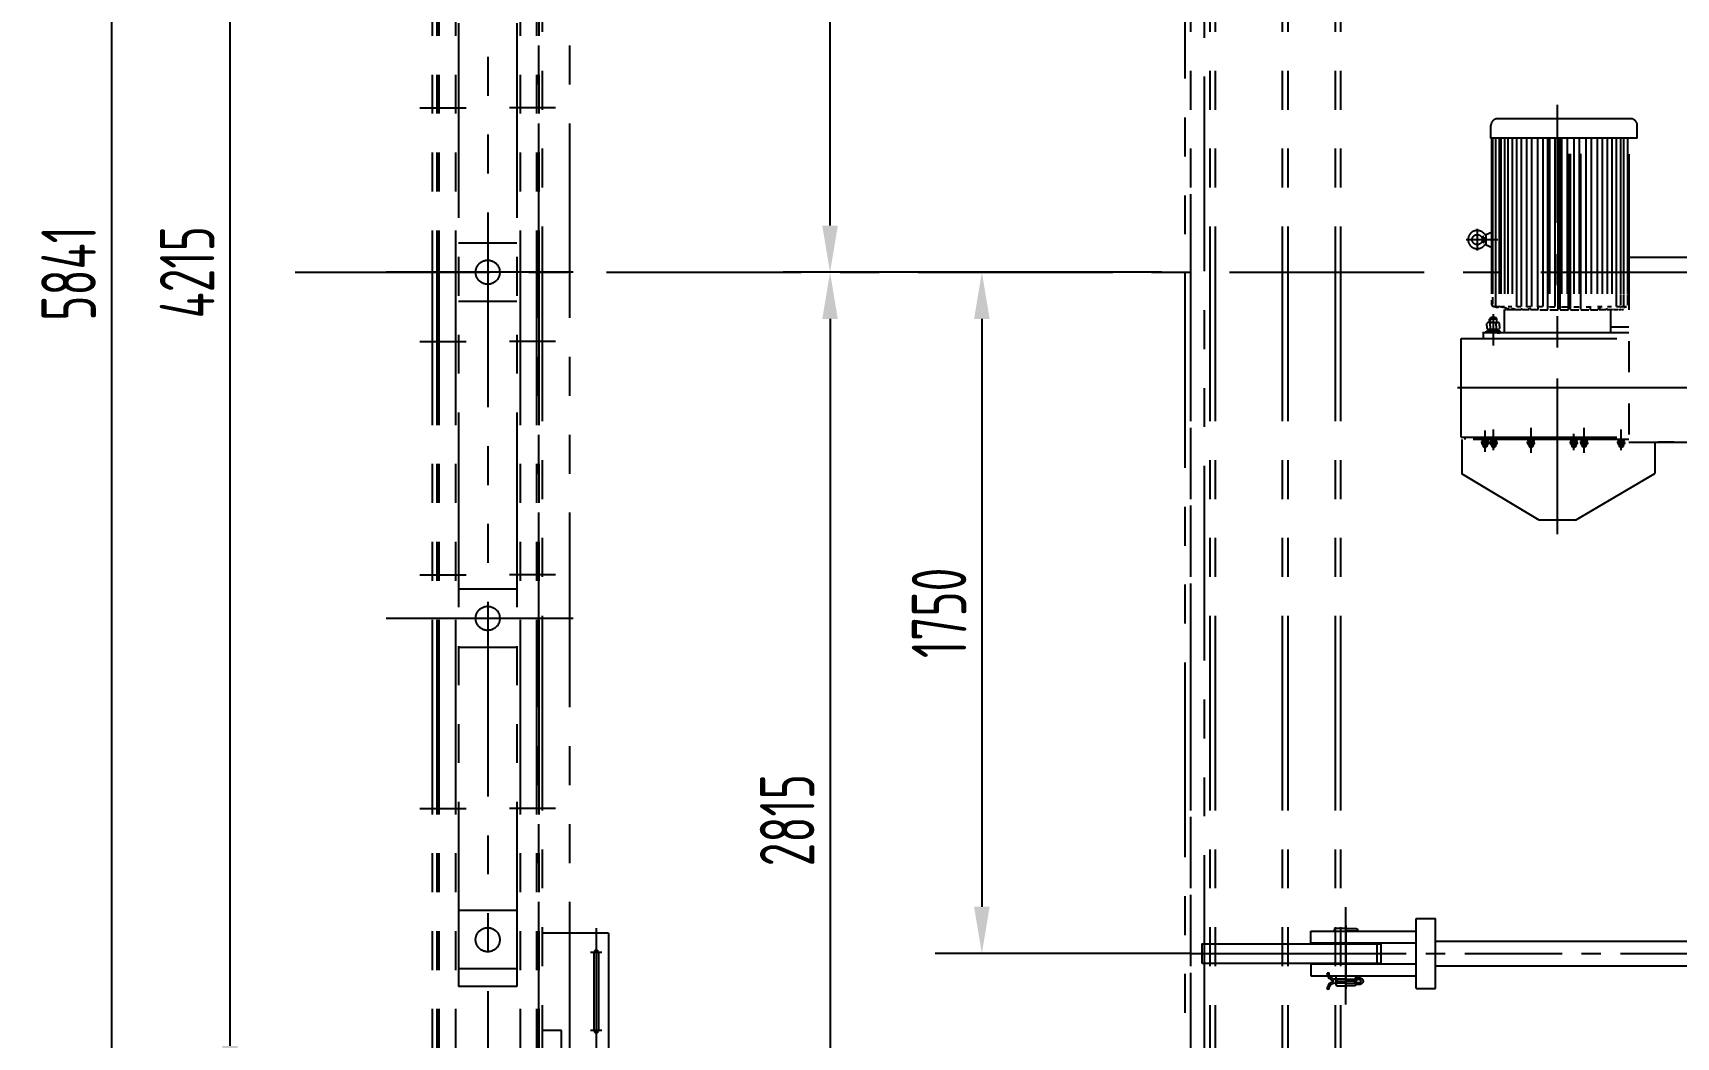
# Model space of a CAD drawing. Header units: millimetres. Extents: x 0 to 23760, y 0 to 16800.
# Drawn here: x 4036 to 8257, y 3241 to 5820 of the extents above; entities that cross this region are included whole.
import ezdxf

# ---------------------------------------------------------------- set-up
doc = ezdxf.new("R2010")
doc.units = ezdxf.units.MM
doc.header["$LTSCALE"] = 400
for name, pattern in [('G', [2, 1.25, -0.25, 0.25, -0.25]), ('K', [2.5, 1.25, -0.25, 0.25, -0.25, 0.25, -0.25]), ('PF_CENTER', [40, 25, -5, 5, -5])]:
    doc.linetypes.add(name, pattern=pattern)
for name, color, linetype in [('01', 7, 'Continuous'), ('02', 1, 'Continuous'), ('05', 4, 'G'), ('07', 6, 'K'), ('08', 1, 'Continuous'), ('SMPEN_CENTER', 1, 'PF_CENTER'), ('SMPEN_THICK', 7, 'Continuous')]:
    doc.layers.add(name, color=color, linetype=linetype)
doc.styles.get("Standard").update_dxf_attribs({"font": 'isocp', "width": 0.707, "bigfont": 'intecad.shx'})
doc.dimstyles.new('INTE', dxfattribs={"dimscale": 40, "dimtxt": 3.5, "dimasz": 3, "dimexe": 3, "dimexo": 0, "dimgap": 1, "dimtad": 1, "dimdec": 0, "dimdsep": 46, "dimtxsty": 'Standard', "dimcen": 0, "dimclrd": 1, "dimclre": 1, "dimclrt": 3, "dimadec": 0, "dimazin": 0, "dimtfac": 1, "dimtdec": 0, "dimtmove": 0, "dimatfit": 0, "dimfxl": 3, "dimarcsym": 0})

# ---------------------------------------------------------------- blocks, each defined once
blk = doc.blocks.new('EWERWE')
at = {"layer": '07', "color": 6, "linetype": 'K', "ltscale": 0.8}
for p, q in [((-11180.5, 4345.5), (-11100.8, 4345.5)), ((-10980.8, 4142), (-11100.8, 4345.5)), ((-12011.9, 4283), (-12011.9, 3941.7)), ((-11961.9, 4300.9), (-11994, 4300.9)), ((-11961.9, 4300.9), (-11961.9, 3923.8)), ((-11961.9, 4275.6), (-11557.5, 4275.6)), ((-11961.9, 4265.7), (-11557.5, 4265.7)), ((-11920.5, 4278.9), (-11180.5, 4278.9)), ((-11560.5, 4275.6), (-11532.7, 4275.6)), ((-11560.5, 4265.7), (-11529.1, 4265.7)), ((-11529.3, 4266.4), (-11529.3, 4273.4)), ((-11526.6, 4265.2), (-11529.1, 4272.8)), ((-11529.1, 4265.7), (-11526.5, 4256.4)), ((-11521.8, 4265.9), (-11521.9, 4265.9)), ((-11521.8, 4261.7), (-11521.8, 4265.5)), ((-11477.1, 4232.9), (-11477.1, 4278.9)), ((-11462.1, 4278.9), (-11462.1, 3903.5)), ((-11447.2, 3848.6), (-11447.2, 4278.9)), ((-11193.7, 3848.6), (-11193.7, 4278.9)), ((-11187.8, 4278.9), (-11187.8, 3850.1)), ((-11187.7, 4264.3), (-11187.7, 4268.8)), ((-11187.7, 4268.8), (-11185.8, 4268.8)), ((-11187.7, 4264.3), (-11187.7, 4254.3)), ((-11185.8, 4264.3), (-11187.7, 4264.3)), ((-11185.8, 4268.8), (-11185.8, 4264.3)), ((-11185.8, 4265.4), (-11183.3, 4265.4)), ((-11185.8, 4253.2), (-11185.8, 4265.4)), ((-11185.8, 4264.3), (-11185.8, 4254.3)), ((-11183.3, 4259.3), (-11183.3, 4265.7)), ((-11183.3, 4265.4), (-11183.3, 4253.2)), ((-11179.3, 4267.9), (-11182.1, 4267.9)), ((-11179.3, 4263.6), (-11182.1, 4263.6)), ((-11179.3, 4267.9), (-11176.4, 4267.9)), ((-11179.3, 4263.6), (-11176.4, 4263.6)), ((-11175.2, 4259.3), (-11175.2, 4265.7)), ((-11175.2, 4264.1), (-11169.8, 4264.1)), ((-11169.1, 4263.3), (-11175.2, 4263.3)), ((-11169.8, 4264.1), (-11169.8, 4254.5)), ((-11169.8, 4264.1), (-11167.9, 4262.2)), ((-11961.9, 4257.6), (-11553.7, 4257.6)), ((-11961.9, 4246.6), (-11608, 4246.6)), ((-11961.9, 4235.4), (-11530.9, 4235.4)), ((-11961.9, 4223.4), (-11529.1, 4223.4)), ((-11620.1, 4246.6), (-11529.1, 4246.6)), ((-11560.5, 4257.6), (-11531.8, 4257.6)), ((-11529.3, 4247.3), (-11529.3, 4256.2)), ((-11529.3, 4224), (-11529.3, 4234.6)), ((-11521.8, 4219.3), (-11524.2, 4224.1)), ((-11521.8, 4223.1), (-11523.7, 4223.1)), ((-11521.8, 4240), (-11523, 4240)), ((-11521.8, 4253), (-11522.6, 4253)), ((-11521.8, 4261.7), (-11522.2, 4261.7)), ((-11521.8, 4253), (-11521.8, 4260.4)), ((-11521.8, 4240), (-11521.8, 4250.7)), ((-11521.8, 4223.1), (-11521.8, 4236.9)), ((-11462.1, 4232.9), (-11521.8, 4232.9)), ((-11160.8, 4259.3), (-11213.4, 4259.3)), ((-11187.8, 4230.4), (-11193, 4230.4)), ((-11187.7, 4254.3), (-11187.7, 4249.7)), ((-11185.8, 4254.3), (-11187.7, 4254.3)), ((-11187.7, 4249.7), (-11185.8, 4249.7)), ((-11183.3, 4259.3), (-11185.8, 4260.5)), ((-11185.8, 4259.3), (-11183.3, 4258)), ((-11185.8, 4249.7), (-11185.8, 4254.3)), ((-11183.3, 4253.2), (-11185.8, 4253.2)), ((-11183.3, 4259.3), (-11183.3, 4252.9)), ((-11179.3, 4255), (-11182.1, 4255)), ((-11179.3, 4250.7), (-11182.1, 4250.7)), ((-11179.3, 4255), (-11176.4, 4255)), ((-11179.3, 4250.7), (-11176.4, 4250.7)), ((-11175.2, 4259.3), (-11175.2, 4252.9)), ((-11169.1, 4255.2), (-11175.2, 4255.2)), ((-11175.2, 4254.5), (-11169.8, 4254.5)), ((-11169.8, 4254.5), (-11167.9, 4256.4)), ((-11167.9, 4262.2), (-11167.9, 4256.4)), ((-11961.9, 4210.6), (-11530.1, 4210.6)), ((-11961.9, 4197.8), (-11529.1, 4197.8)), ((-11961.9, 4182.2), (-11529.6, 4182.2)), ((-11529.3, 4198.3), (-11529.3, 4210.4)), ((-11526.6, 4206.4), (-11529.1, 4210.1)), ((-11528.9, 4182.2), (-11528.7, 4182.1)), ((-11528.7, 4169.1), (-11528.7, 4182.1)), ((-11521.1, 4180.9), (-11527.1, 4180.9)), ((-11523.9, 4202.5), (-11526.6, 4206.4)), ((-11521.8, 4203.9), (-11524.8, 4203.9)), ((-11521.8, 4199.4), (-11523.9, 4202.5)), ((-11521.8, 4202.9), (-11521.8, 4219.3)), ((-11521.1, 4180.9), (-11521.1, 4199.4)), ((-11961.9, 4168.7), (-11529.1, 4168.7)), ((-11521.8, 4155.8), (-11961.9, 4155.8)), ((-11961.9, 4151.8), (-11529.2, 4151.8)), ((-11961.9, 4137.8), (-11529.1, 4137.8)), ((-11528.7, 4138.1), (-11528.7, 4151.8)), ((-11521.1, 4155.8), (-11521.1, 4176)), ((-11521.1, 4129.5), (-11521.1, 4150.6)), ((-11153.6, 4164.2), (-11217.6, 4164.2)), ((-11160.5, 4137.8), (-11202.1, 4137.8)), ((-11187.7, 4169.2), (-11187.7, 4173.8)), ((-11187.7, 4173.8), (-11185.8, 4173.8)), ((-11187.7, 4169.2), (-11187.7, 4159.2)), ((-11185.8, 4169.2), (-11187.7, 4169.2)), ((-11185.8, 4159.2), (-11187.7, 4159.2)), ((-11187.7, 4159.2), (-11187.7, 4154.7)), ((-11187.7, 4154.7), (-11185.8, 4154.7)), ((-11187.7, 4142.8), (-11187.7, 4147.3)), ((-11187.7, 4147.3), (-11185.8, 4147.3)), ((-11187.7, 4132.8), (-11187.7, 4142.8)), ((-11185.8, 4142.8), (-11187.7, 4142.8)), ((-11185.8, 4173.8), (-11185.8, 4169.2)), ((-11185.8, 4158.1), (-11185.8, 4170.3)), ((-11185.8, 4170.3), (-11183.3, 4170.3)), ((-11185.8, 4169.2), (-11185.8, 4159.2)), ((-11183.3, 4164.2), (-11185.8, 4165.5)), ((-11185.8, 4164.2), (-11183.3, 4163)), ((-11185.8, 4154.7), (-11185.8, 4159.2)), ((-11183.3, 4158.1), (-11185.8, 4158.1)), ((-11185.8, 4147.3), (-11185.8, 4142.8)), ((-11185.8, 4143.9), (-11185.8, 4131.7)), ((-11183.3, 4143.9), (-11185.8, 4143.9)), ((-11185.8, 4132.8), (-11185.8, 4142.8)), ((-11185.8, 4137.8), (-11183.3, 4139)), ((-11183.3, 4137.8), (-11185.8, 4136.5)), ((-11183.3, 4164.2), (-11183.3, 4170.6)), ((-11183.3, 4170.3), (-11183.3, 4158.1)), ((-11183.3, 4164.2), (-11183.3, 4157.8)), ((-11183.3, 4137.8), (-11183.3, 4144.2)), ((-11183.3, 4131.7), (-11183.3, 4143.9)), ((-11183.3, 4137.8), (-11183.3, 4131.4)), ((-11179.3, 4172.8), (-11182.1, 4172.8)), ((-11179.3, 4168.5), (-11182.1, 4168.5)), ((-11179.3, 4159.9), (-11182.1, 4159.9)), ((-11179.3, 4155.6), (-11182.1, 4155.6)), ((-11179.3, 4146.4), (-11182.1, 4146.4)), ((-11179.3, 4142.1), (-11182.1, 4142.1)), ((-11179.3, 4172.8), (-11176.4, 4172.8)), ((-11179.3, 4168.5), (-11176.4, 4168.5)), ((-11179.3, 4159.9), (-11176.4, 4159.9)), ((-11179.3, 4155.6), (-11176.4, 4155.6)), ((-11179.3, 4146.4), (-11176.4, 4146.4)), ((-11179.3, 4142.1), (-11176.4, 4142.1)), ((-11175.2, 4164.2), (-11175.2, 4170.6)), ((-11175.2, 4169), (-11169.8, 4169)), ((-11169.1, 4168.3), (-11175.2, 4168.3)), ((-11175.2, 4164.2), (-11175.2, 4157.8)), ((-11169.1, 4160.2), (-11175.2, 4160.2)), ((-11175.2, 4159.4), (-11169.8, 4159.4)), ((-11175.2, 4137.8), (-11175.2, 4144.2)), ((-11175.2, 4142.6), (-11169.8, 4142.6)), ((-11169.1, 4141.8), (-11175.2, 4141.8)), ((-11175.2, 4137.8), (-11175.2, 4131.4)), ((-11169.8, 4169), (-11169.8, 4159.4)), ((-11169.8, 4169), (-11167.9, 4167.1)), ((-11169.8, 4159.4), (-11167.9, 4161.4)), ((-11169.8, 4133), (-11169.8, 4142.6)), ((-11169.8, 4142.6), (-11167.9, 4140.7)), ((-11167.9, 4167.1), (-11167.9, 4161.4)), ((-11167.9, 4134.9), (-11167.9, 4140.7)), ((-10980.8, 4143), (-10980.8, 4048.9)), ((-10944.2, 4096), (-12047.3, 4096)), ((-11521.8, 4129.5), (-11961.9, 4129.5)), ((-11521.8, 4124.1), (-11961.9, 4124.1)), ((-11961.9, 4120.5), (-11529.1, 4120.5)), ((-11961.9, 4106.3), (-11529.1, 4106.3)), ((-11723.5, 4102.6), (-11961.9, 4102.6)), ((-11727.4, 4097.3), (-11961.9, 4097.3)), ((-11521.8, 4097.3), (-11735, 4097.3)), ((-11521.8, 4102.6), (-11732.1, 4102.6)), ((-11528.7, 4106.4), (-11528.7, 4120.3)), ((-11521.1, 4102.6), (-11521.1, 4124.1)), ((-11521.1, 4076.1), (-11521.1, 4097.3)), ((-11187.7, 4132.8), (-11187.7, 4128.2)), ((-11185.8, 4132.8), (-11187.7, 4132.8)), ((-11187.7, 4128.2), (-11185.8, 4128.2)), ((-11185.8, 4128.2), (-11185.8, 4132.8)), ((-11185.8, 4131.7), (-11183.3, 4131.7)), ((-11179.3, 4133.5), (-11182.1, 4133.5)), ((-11179.3, 4129.2), (-11182.1, 4129.2)), ((-11179.3, 4133.5), (-11176.4, 4133.5)), ((-11179.3, 4129.2), (-11176.4, 4129.2)), ((-11169.1, 4133.7), (-11175.2, 4133.7)), ((-11175.2, 4133), (-11169.8, 4133)), ((-11169.8, 4133), (-11167.9, 4134.9)), ((-11961.9, 4088.9), (-11706.5, 4088.9)), ((-11961.9, 4074.9), (-11529.2, 4074.9)), ((-11770.1, 4070.9), (-11961.2, 4070.9)), ((-11961.2, 4058.1), (-11770.1, 4058.1)), ((-11800.2, 4058.1), (-11529.1, 4058.1)), ((-11521.8, 4070.9), (-11792.9, 4070.9)), ((-11716.3, 4088.9), (-11529.1, 4088.9)), ((-11528.7, 4074.9), (-11529.3, 4075.3)), ((-11529.3, 4044.6), (-11529.3, 4057.7)), ((-11528.7, 4074.9), (-11528.7, 4088.6)), ((-11521.1, 4050.8), (-11521.1, 4070.9)), ((-11961.2, 4044.6), (-11770.1, 4044.6)), ((-11961.2, 4028.9), (-11770.1, 4028.9)), ((-11961.2, 4016.1), (-11765.4, 4016.1)), ((-11811.1, 4044.6), (-11529.6, 4044.6)), ((-11783.5, 4028.9), (-11529.1, 4028.9)), ((-11766.1, 4016.1), (-11530.1, 4016.1)), ((-11530, 4016.1), (-11530.1, 4016.1)), ((-11529.6, 4044.6), (-11530, 4044.6)), ((-11529.3, 4016.4), (-11530, 4016.1)), ((-11529.3, 4044.6), (-11529.6, 4044.6)), ((-11529.3, 4016.4), (-11529.3, 4028.4)), ((-11529.2, 4044.7), (-11529.1, 4044.7)), ((-11529.2, 4016.6), (-11529.1, 4016.7)), ((-11521.8, 4045.9), (-11527.7, 4045.9)), ((-11521.8, 4022.9), (-11524.8, 4022.9)), ((-11524.2, 4023.8), (-11521.8, 4027.3)), ((-11521.8, 4027.3), (-11521.8, 4045.9)), ((-11521.8, 4006.4), (-11521.8, 4022.9)), ((-11153.6, 4027.8), (-11217.6, 4027.8)), ((-11187.7, 4037.3), (-11185.8, 4037.3)), ((-11187.7, 4032.8), (-11187.7, 4037.3)), ((-11185.8, 4032.8), (-11187.7, 4032.8)), ((-11187.7, 4022.7), (-11187.7, 4032.8)), ((-11187.7, 4022.7), (-11187.7, 4018.2)), ((-11185.8, 4022.7), (-11187.7, 4022.7)), ((-11187.7, 4018.2), (-11185.8, 4018.2)), ((-11185.8, 4037.3), (-11185.8, 4032.8)), ((-11183.3, 4033.8), (-11185.8, 4033.8)), ((-11185.8, 4033.8), (-11185.8, 4021.7)), ((-11185.8, 4022.7), (-11185.8, 4032.8)), ((-11185.8, 4027.8), (-11183.3, 4029)), ((-11183.3, 4027.8), (-11185.8, 4026.5)), ((-11185.8, 4018.2), (-11185.8, 4022.7)), ((-11185.8, 4021.7), (-11183.3, 4021.7)), ((-11183.3, 4027.8), (-11183.3, 4034.2)), ((-11183.3, 4021.7), (-11183.3, 4033.8)), ((-11183.3, 4027.8), (-11183.3, 4021.3)), ((-11179.3, 4036.3), (-11182.1, 4036.3)), ((-11179.3, 4032), (-11182.1, 4032)), ((-11179.3, 4023.5), (-11182.1, 4023.5)), ((-11179.3, 4019.2), (-11182.1, 4019.2)), ((-11179.3, 4036.3), (-11176.4, 4036.3)), ((-11179.3, 4032), (-11176.4, 4032)), ((-11179.3, 4023.5), (-11176.4, 4023.5)), ((-11179.3, 4019.2), (-11176.4, 4019.2)), ((-11175.2, 4027.8), (-11175.2, 4034.2)), ((-11175.2, 4032.5), (-11169.8, 4032.5)), ((-11169.1, 4031.8), (-11175.2, 4031.8)), ((-11175.2, 4027.8), (-11175.2, 4021.3)), ((-11169.1, 4023.7), (-11175.2, 4023.7)), ((-11175.2, 4023), (-11169.8, 4023)), ((-11169.8, 4023), (-11169.8, 4032.5)), ((-11169.8, 4032.5), (-11167.9, 4030.6)), ((-11169.8, 4023), (-11167.9, 4024.9)), ((-11167.9, 4024.9), (-11167.9, 4030.6)), ((-10980.8, 4048.9), (-11099.6, 3850.1)), ((-11961.9, 3990.4), (-11635.4, 3990.4)), ((-11961.9, 3979.2), (-11529.1, 3979.2)), ((-11961.9, 3968.2), (-11531.8, 3968.2)), ((-11961.2, 4002.4), (-11770.1, 4002.4)), ((-11784.9, 4002.4), (-11529.1, 4002.4)), ((-11642.3, 3990.4), (-11530.9, 3990.4)), ((-11530, 3990.5), (-11530.8, 3990.4)), ((-11529.3, 3991.1), (-11530, 3990.5)), ((-11529.3, 3991.1), (-11529.3, 4001.8)), ((-11529.3, 3969.5), (-11529.3, 3978.5)), ((-11526.6, 3960.5), (-11524.2, 3967.8)), ((-11524.2, 4001.6), (-11521.8, 4006.4)), ((-11524.2, 3982.7), (-11521.8, 3988.8)), ((-11521.8, 3985.7), (-11524.2, 3977.4)), ((-11524.2, 3967.8), (-11521.8, 3975)), ((-11521.8, 4002.6), (-11523.7, 4002.6)), ((-11521.8, 3985.7), (-11523, 3985.7)), ((-11521.8, 3972.7), (-11522.6, 3972.7)), ((-11521.8, 3988.8), (-11521.8, 4002.6)), ((-11521.8, 3975), (-11521.8, 3985.7)), ((-11521.8, 3965.4), (-11521.8, 3972.7)), ((-11961.9, 3960), (-11529.1, 3960)), ((-11961.9, 3950.1), (-11532.7, 3950.1)), ((-11961.9, 3945.6), (-11529.1, 3945.6)), ((-11961.9, 3936.9), (-11575.8, 3936.9)), ((-11961.9, 3936.2), (-11552, 3936.2)), ((-11961.9, 3928.7), (-11548.5, 3928.7)), ((-11961.9, 3926), (-11542.1, 3926)), ((-11714.2, 3913), (-11720.6, 3926)), ((-11701.2, 3883), (-11701.2, 3942.2)), ((-11701.2, 3861.5), (-11701.2, 3935.4)), ((-11688.2, 3913), (-11681.7, 3926)), ((-11586.6, 3936.9), (-11533.9, 3936.9)), ((-11557.7, 3936.2), (-11557.7, 3936.9)), ((-11557.7, 3936.2), (-11529.1, 3936.2)), ((-11553.3, 3928.7), (-11536.2, 3928.7)), ((-11545.5, 3926), (-11536.2, 3926)), ((-11536.2, 3928.9), (-11534.2, 3929.5)), ((-11535, 3928.7), (-11536.2, 3928.9)), ((-11536.2, 3926), (-11534.2, 3926.3)), ((-11534.2, 3926.3), (-11532.5, 3927.1)), ((-11532.5, 3927.1), (-11531, 3928.3)), ((-11531, 3928.3), (-11530, 3929.8)), ((-11530, 3929.8), (-11529.3, 3931.4)), ((-11529.7, 3932.2), (-11529.1, 3932.2)), ((-11529.3, 3952.3), (-11529.3, 3959.3)), ((-11529.3, 3940), (-11529.3, 3944.8)), ((-11529.3, 3933), (-11529.3, 3935.4)), ((-11529.3, 3933), (-11529.2, 3933.5)), ((-11529.1, 3932.2), (-11529.3, 3931.4)), ((-11526.6, 3954.9), (-11529.2, 3945.3)), ((-11526.6, 3945.7), (-11529.2, 3935.9)), ((-11529.2, 3933.5), (-11526.6, 3942.8)), ((-11529.1, 3952.9), (-11526.6, 3960.5)), ((-11526.6, 3941.7), (-11529.1, 3932.2)), ((-11521.8, 3964), (-11522.2, 3964)), ((-11521.8, 3959.8), (-11521.9, 3959.8)), ((-11521.8, 3960.3), (-11521.8, 3964)), ((-11462.1, 3959.4), (-11521.8, 3959.4)), ((-11509.7, 3930.7), (-11429.4, 3930.7)), ((-11497.1, 3940.2), (-11500.9, 3936.4)), ((-11500.9, 3936.4), (-11500.9, 3925)), ((-11498.5, 3938.8), (-11488.3, 3938.8)), ((-11488.3, 3940.2), (-11497.1, 3940.2)), ((-11497.1, 3940.2), (-11497.1, 3921.1)), ((-11488.3, 3930.7), (-11488.3, 3942.7)), ((-11488.3, 3930.7), (-11488.3, 3918.7)), ((-11479.4, 3946.6), (-11486, 3946.6)), ((-11479.4, 3938.7), (-11486, 3938.7)), ((-11479.4, 3946.6), (-11472.9, 3946.6)), ((-11479.4, 3938.7), (-11472.9, 3938.7)), ((-11465.7, 3942.8), (-11470.6, 3942.8)), ((-11470.6, 3942.8), (-11470.6, 3918.6)), ((-11470.6, 3930.7), (-11470.6, 3942.7)), ((-11470.6, 3930.7), (-11465.7, 3933.2)), ((-11465.7, 3930.7), (-11470.6, 3928.2)), ((-11470.6, 3930.7), (-11470.6, 3918.7)), ((-11465.7, 3948.6), (-11465.7, 3940.8)), ((-11462.1, 3948.6), (-11465.7, 3948.6)), ((-11465.7, 3918.6), (-11465.7, 3942.8)), ((-11465.7, 3940.8), (-11465.7, 3920.5)), ((-11462.1, 3940.8), (-11462.1, 3948.6)), ((-11462.1, 3940.8), (-11462.1, 3920.5)), ((-11160.8, 3931.7), (-11213.4, 3931.7)), ((-11187.8, 3960.5), (-11193, 3960.5)), ((-11187.7, 3936.7), (-11187.7, 3941.2)), ((-11187.7, 3941.2), (-11185.8, 3941.2)), ((-11187.7, 3926.7), (-11187.7, 3936.7)), ((-11185.8, 3936.7), (-11187.7, 3936.7)), ((-11187.7, 3926.7), (-11187.7, 3922.1)), ((-11185.8, 3926.7), (-11187.7, 3926.7)), ((-11185.8, 3941.2), (-11185.8, 3936.7)), ((-11183.3, 3937.8), (-11185.8, 3937.8)), ((-11185.8, 3937.8), (-11185.8, 3925.6)), ((-11185.8, 3926.7), (-11185.8, 3936.7)), ((-11185.8, 3931.7), (-11183.3, 3932.9)), ((-11183.3, 3931.7), (-11185.8, 3930.4)), ((-11185.8, 3922.1), (-11185.8, 3926.7)), ((-11183.3, 3931.7), (-11183.3, 3938.1)), ((-11183.3, 3925.6), (-11183.3, 3937.8)), ((-11183.3, 3931.7), (-11183.3, 3925.2)), ((-11179.3, 3940.3), (-11182.1, 3940.3)), ((-11179.3, 3936), (-11182.1, 3936)), ((-11179.3, 3927.4), (-11182.1, 3927.4)), ((-11179.3, 3940.3), (-11176.4, 3940.3)), ((-11179.3, 3936), (-11176.4, 3936)), ((-11179.3, 3927.4), (-11176.4, 3927.4)), ((-11175.2, 3931.7), (-11175.2, 3938.1)), ((-11175.2, 3936.5), (-11169.8, 3936.5)), ((-11169.1, 3935.7), (-11175.2, 3935.7)), ((-11175.2, 3931.7), (-11175.2, 3925.2)), ((-11169.1, 3927.6), (-11175.2, 3927.6)), ((-11175.2, 3926.9), (-11169.8, 3926.9)), ((-11169.8, 3926.9), (-11169.8, 3936.5)), ((-11169.8, 3936.5), (-11167.9, 3934.5)), ((-11169.8, 3926.9), (-11167.9, 3928.8)), ((-11167.9, 3928.8), (-11167.9, 3934.5)), ((-11961.9, 3924.8), (-11994, 3924.8)), ((-11729.2, 3889.6), (-11673.1, 3889.6)), ((-11688.2, 3913), (-11714.2, 3913)), ((-11714.2, 3913), (-11714.2, 3911.7)), ((-11701.2, 3902.6), (-11709.6, 3904.9)), ((-11692.7, 3904.9), (-11709.6, 3904.9)), ((-11696.5, 3910.2), (-11705.8, 3910.2)), ((-11705.8, 3907.7), (-11705.8, 3910.2)), ((-11696.5, 3907.7), (-11705.8, 3907.7)), ((-11701.2, 3902.6), (-11692.7, 3904.9)), ((-11696.5, 3907.7), (-11696.5, 3910.2)), ((-11688.2, 3913), (-11688.2, 3911.7)), ((-11497.1, 3921.1), (-11500.9, 3925)), ((-11498.5, 3922.6), (-11488.3, 3922.6)), ((-11488.3, 3921.1), (-11497.1, 3921.1)), ((-11479.4, 3922.7), (-11486, 3922.7)), ((-11479.4, 3914.7), (-11486, 3914.7)), ((-11479.4, 3922.7), (-11472.9, 3922.7)), ((-11479.4, 3914.7), (-11472.9, 3914.7)), ((-11470.6, 3918.6), (-11465.7, 3918.6)), ((-11465.7, 3912.8), (-11465.7, 3920.5)), ((-11462.1, 3912.8), (-11465.7, 3912.8)), ((-11462.1, 3920.5), (-11462.1, 3912.8)), ((-11462.1, 3904.5), (-11447.2, 3904.5)), ((-11155.8, 3909.8), (-11210.8, 3909.8)), ((-11193.7, 3909.8), (-11187.8, 3909.8)), ((-11193.7, 3893.1), (-11193.7, 3903.9)), ((-11187.7, 3922.1), (-11185.8, 3922.1)), ((-11187.7, 3914.9), (-11187.7, 3919.4)), ((-11187.7, 3919.4), (-11185.8, 3919.4)), ((-11185.8, 3914.9), (-11187.7, 3914.9)), ((-11187.7, 3904.8), (-11187.7, 3914.9)), ((-11187.7, 3904.8), (-11187.7, 3900.3)), ((-11185.8, 3904.8), (-11187.7, 3904.8)), ((-11187.7, 3900.3), (-11185.8, 3900.3)), ((-11185.8, 3925.6), (-11183.3, 3925.6)), ((-11185.8, 3919.4), (-11185.8, 3914.9)), ((-11183.3, 3915.9), (-11185.8, 3915.9)), ((-11185.8, 3915.9), (-11185.8, 3903.8)), ((-11185.8, 3904.8), (-11185.8, 3914.9)), ((-11185.8, 3909.8), (-11183.3, 3911.1)), ((-11183.3, 3909.8), (-11185.8, 3908.6)), ((-11185.8, 3900.3), (-11185.8, 3904.8)), ((-11185.8, 3903.8), (-11183.3, 3903.8)), ((-11183.3, 3909.8), (-11183.3, 3916.3)), ((-11183.3, 3903.8), (-11183.3, 3915.9)), ((-11183.3, 3909.8), (-11183.3, 3903.4)), ((-11179.3, 3923.1), (-11182.1, 3923.1)), ((-11179.3, 3918.4), (-11182.1, 3918.4)), ((-11179.3, 3914.1), (-11182.1, 3914.1)), ((-11179.3, 3905.5), (-11182.1, 3905.5)), ((-11179.3, 3901.3), (-11182.1, 3901.3)), ((-11179.3, 3923.1), (-11176.4, 3923.1)), ((-11179.3, 3918.4), (-11176.4, 3918.4)), ((-11179.3, 3914.1), (-11176.4, 3914.1)), ((-11179.3, 3905.5), (-11176.4, 3905.5)), ((-11179.3, 3901.3), (-11176.4, 3901.3)), ((-11175.2, 3909.8), (-11175.2, 3916.3)), ((-11175.2, 3914.6), (-11169.8, 3914.6)), ((-11169.1, 3913.9), (-11175.2, 3913.9)), ((-11175.2, 3909.8), (-11175.2, 3903.4)), ((-11169.1, 3905.8), (-11175.2, 3905.8)), ((-11175.2, 3905.1), (-11169.8, 3905.1)), ((-11169.8, 3914.6), (-11167.9, 3912.7)), ((-11169.8, 3905.1), (-11169.8, 3914.6)), ((-11169.8, 3905.1), (-11167.9, 3907)), ((-11167.9, 3907), (-11167.9, 3912.7)), ((-11193.7, 3848.6), (-11447.2, 3848.6)), ((-11187.7, 3859), (-11193.7, 3859)), ((-11187.8, 3859), (-11193.7, 3859)), ((-11187.8, 3850.1), (-11099.6, 3850.1))]:
    blk.add_line(p, q, dxfattribs=at)
blk.add_circle((-11701.2, 3889.6), 13, dxfattribs=at)
for centre, radius, start, end in [((-11994, 4283), 17.9, 90, 180), ((-11180.8, 4265.7), 2.51, 121.1245, 238.8755), ((-11175.1, 4259.3), 8.21, 148.4851, 211.5149), ((-11177.7, 4265.7), 2.51, 301.1245, 58.8755), ((-11183.4, 4259.3), 8.21, 328.4851, 31.5149), ((-11180.8, 4252.9), 2.51, 121.1245, 238.8755), ((-11177.7, 4252.9), 2.51, 301.1245, 58.8755), ((-11180.8, 4170.6), 2.51, 121.1245, 238.8755), ((-11175.1, 4164.2), 8.21, 148.4851, 211.5149), ((-11180.8, 4157.8), 2.51, 121.1245, 238.8755), ((-11180.8, 4144.2), 2.51, 121.1245, 238.8755), ((-11175.1, 4137.8), 8.21, 148.4851, 211.5149), ((-11177.7, 4170.6), 2.51, 301.1245, 58.8755), ((-11183.4, 4164.2), 8.21, 328.4851, 31.5149), ((-11177.7, 4157.8), 2.51, 301.1245, 58.8755), ((-11177.7, 4144.2), 2.51, 301.1245, 58.8755), ((-11183.4, 4137.8), 8.21, 328.4851, 31.5149), ((-11180.8, 4131.4), 2.51, 121.1245, 238.8755), ((-11177.7, 4131.4), 2.51, 301.1245, 58.8755), ((-11180.8, 4034.2), 2.51, 121.1245, 238.8755), ((-11175.1, 4027.8), 8.21, 148.4851, 211.5149), ((-11180.8, 4021.3), 2.51, 121.1245, 238.8755), ((-11177.7, 4034.2), 2.51, 301.1245, 58.8755), ((-11183.4, 4027.8), 8.21, 328.4851, 31.5149), ((-11177.7, 4021.3), 2.51, 301.1245, 58.8755), ((-11994, 3942.7), 17.9, 180, 270), ((-11483.6, 3942.7), 4.66, 121.1245, 238.8755), ((-11473, 3930.7), 15.3, 148.4851, 211.5149), ((-11475.3, 3942.7), 4.66, 301.1245, 58.8755), ((-11485.9, 3930.7), 15.3, 328.4851, 31.5149), ((-11180.8, 3938.1), 2.51, 121.1245, 238.8755), ((-11175.1, 3931.7), 8.21, 148.4851, 211.5149), ((-11180.8, 3925.2), 2.51, 121.1245, 238.8755), ((-11177.7, 3938.1), 2.51, 301.1245, 58.8755), ((-11183.4, 3931.7), 8.21, 328.4851, 31.5149), ((-11177.7, 3925.2), 2.51, 301.1245, 58.8755), ((-11701.2, 3889.6), 23.4, 129.5212, 50.4788), ((-11719.4, 3911.7), 5.2, 309.5212, 360), ((-11710.7, 3904.9), 1.04, 360, 90), ((-11691.7, 3904.9), 1.04, 90, 180), ((-11683, 3911.7), 5.2, 180, 230.4788), ((-11483.6, 3918.7), 4.66, 121.1245, 238.8755), ((-11475.3, 3918.7), 4.66, 301.1245, 58.8755), ((-11180.8, 3916.3), 2.51, 121.1245, 238.8755), ((-11175.1, 3909.8), 8.21, 148.4851, 211.5149), ((-11180.8, 3903.4), 2.51, 121.1245, 238.8755), ((-11177.7, 3916.3), 2.51, 301.1245, 58.8755), ((-11183.4, 3909.8), 8.21, 328.4851, 31.5149), ((-11177.7, 3903.4), 2.51, 301.1245, 58.8755)]:
    blk.add_arc(centre, radius, start, end, dxfattribs=at)
at = {"layer": 'SMPEN_CENTER', "ltscale": 0.8}
for p, q in [((-11320.5, 4855.1), (-11320.5, 4364.3)), ((-11320.5, 4425.5), (-11320.5, 3838.7)), ((-11181, 4395.8), (-11181, 4353.4))]:
    blk.add_line(p, q, dxfattribs=at)
at = {"layer": 'SMPEN_THICK', "ltscale": 0.8}
for p, q in [((-11655.5, 4630.3), (-11655.5, 4278.9)), ((-11180.5, 4433.6), (-11180.5, 4278.9))]:
    blk.add_line(p, q, dxfattribs=at)
blk = doc.blocks.new('*D92')
at = {"layer": '02', "color": 1, "linetype": 'Continuous', "lineweight": -2}
for p, q in [((6432.8, 28468.2), (5793.8, 28468.2)), ((5913.8, 28348.2), (5913.8, 24373.2)), ((6432.8, 24253.2), (5793.8, 24253.2))]:
    blk.add_line(p, q, dxfattribs=at)
at = {"layer": '02', "color": 1, "linetype": 'Continuous'}
for points in [[(5893.8, 28348.2), (5933.8, 28348.2), (5913.8, 28468.2)], [(5893.8, 24373.2), (5933.8, 24373.2), (5913.8, 24253.2)]]:
    blk.add_solid(points, dxfattribs=at)
at = {"layer": 'Defpoints', "color": 0, "linetype": 'Continuous'}
for p in [(6432.8, 28468.2), (5913.8, 24253.2), (6432.8, 24253.2)]:
    blk.add_point(p, dxfattribs=at)
at = {"layer": '02', "color": 3, "linetype": 'Continuous', "insert": (5803.8, 26360.7), "char_height": 140, "attachment_point": 5, "rotation": 90}
blk.add_mtext('4215', dxfattribs=at)
blk = doc.blocks.new('REWREWR')
at = {"layer": '01', "color": 7, "linetype": 'Continuous', "ltscale": 0.5}
for p, q in [((9630, 3782.4), (9630, 5380.5)), ((9694, 3782.4), (9694, 5380.5)), ((9572, 3782.4), (9752, 3782.4)), ((9572, 3732.4), (9572, 3782.4)), ((9752, 3732.4), (9752, 3782.4)), ((9572, 3732.4), (9752, 3732.4)), ((9605, 3462.4), (9605, 3732.4)), ((9635, 3462.4), (9635, 3732.4)), ((9689, 3462.4), (9689, 3732.4)), ((9719, 3462.4), (9719, 3732.4))]:
    blk.add_line(p, q, dxfattribs=at)
at = {"layer": '01', "ltscale": 0.8}
for p, q in [((9580.5, 3577.4), (9579, 3576.5)), ((9579, 3576.5), (9579, 3552.4)), ((9579, 3528.3), (9579, 3552.4)), ((9580.5, 3577.4), (9605, 3577.4)), ((9586, 3574.9), (9583.5, 3577.4)), ((9586, 3552.4), (9586, 3574.9)), ((9586, 3574.9), (9591, 3574.9)), ((9586, 3552.4), (9586, 3529.9)), ((9596, 3574.9), (9591, 3574.9)), ((9596, 3574.9), (9598.5, 3577.4)), ((9596, 3552.4), (9596, 3574.9)), ((9596, 3552.4), (9596, 3529.9)), ((9719, 3578.8), (9719, 3552.4)), ((9719, 3526.1), (9719, 3552.4)), ((9726, 3552.4), (9726, 3578.9)), ((9726, 3552.4), (9726, 3525.9)), ((9570, 3509.2), (9570.2, 3504.2)), ((9580.5, 3527.4), (9579, 3528.3)), ((9580.5, 3527.4), (9605, 3527.4)), ((9586, 3529.9), (9583.5, 3527.4)), ((9586, 3529.9), (9591, 3529.9)), ((9596, 3529.9), (9591, 3529.9)), ((9596, 3529.9), (9598.5, 3527.4)), ((9611.9, 3509.2), (9611.7, 3504.2))]:
    blk.add_line(p, q, dxfattribs=at)
at = {"layer": '01', "color": 7, "linetype": 'Continuous'}
for p, q in [((9635, 3462.4), (9605, 3462.4)), ((9689, 3462.4), (9719, 3462.4))]:
    blk.add_line(p, q, dxfattribs=at)
at = {"layer": '01', "ltscale": 0.8}
for centre, radius, start, end in [((9722.5, 3578.9), 3.5, 0.0003, 182.4626), ((9569.1, 3526.4), 17.3, 273.0616, 11.6732), ((9569.1, 3526.4), 22.3, 273.0616, 349.7254), ((9612.9, 3526.4), 22.3, 190.2746, 266.9384), ((9612.9, 3526.4), 17.3, 168.3268, 266.9384), ((9722.5, 3526.1), 3.5, 180, 357.5383)]:
    blk.add_arc(centre, radius, start, end, dxfattribs=at)
blk.add_ellipse((9591, 3584.7), major_axis=(0, -6.67), ratio=0.584936, dxfattribs=at)
blk.add_open_spline([(9595.9, 3574.9), (9596.2, 3575.1), (9596.5, 3575.4), (9597.4, 3576.4), (9598, 3577.3), (9598.8, 3579), (9599.1, 3579.9), (9599.6, 3581.7), (9599.8, 3582.7), (9599.9, 3584.9), (9599.8, 3586.3), (9599.4, 3588.7), (9599.1, 3589.7), (9598.3, 3591.5), (9597.9, 3592.3), (9596.9, 3593.6), (9596.4, 3594.1), (9595.2, 3595.1), (9594.5, 3595.5), (9593, 3596.1), (9592.4, 3596.2), (9591, 3596.4), (9590.3, 3596.4), (9589, 3596.1), (9588.3, 3595.9), (9587.2, 3595.3), (9586.7, 3595), (9585.7, 3594.3), (9585.3, 3593.8), (9584.6, 3593), (9584.2, 3592.5), (9583.4, 3591.1), (9582.9, 3590), (9582.3, 3587.8), (9582.1, 3586.7), (9582, 3584.4), (9582.1, 3583.3), (9582.4, 3581), (9582.7, 3579.9), (9583.5, 3578.1), (9583.9, 3577.3), (9584.9, 3576), (9585.4, 3575.4), (9586, 3574.9)], degree=3, knots=[0.46199, 0.46199, 0.46199, 0.46199, 0.566186, 0.566186, 0.863575, 0.863575, 1.160964, 1.160964, 1.458353, 1.458353, 1.879294, 1.879294, 2.214596, 2.214596, 2.483009, 2.483009, 2.69949, 2.69949, 2.915971, 2.915971, 3.0817, 3.0817, 3.24743, 3.24743, 3.41316, 3.41316, 3.578889, 3.578889, 3.744619, 3.744619, 3.910349, 3.910349, 4.266639, 4.266639, 4.62293, 4.62293, 4.97922, 4.97922, 5.335511, 5.335511, 5.606194, 5.606194, 5.821203, 5.821203, 5.821203, 5.821203], dxfattribs=at)
at = {"layer": '05', "color": 4, "linetype": 'G', "ltscale": 0.5}
for p, q in [((9662, 3457.5), (9662, 7212.5)), ((9531.2, 3552.4), (9794.1, 3552.4))]:
    blk.add_line(p, q, dxfattribs=at)
at = {"layer": '05', "color": 4, "linetype": 'G'}
for p, q in [((9662, 3155.4), (9662, 3732.3)), ((9719.7, 3552.4), (9589.7, 3552.4))]:
    blk.add_line(p, q, dxfattribs=at)
at = {"layer": '05', "ltscale": 0.8}
for p, q in [((9733.5, 3552.4), (9571.5, 3552.4)), ((9591, 3580.5), (9591, 3552.4)), ((9591, 3524.3), (9591, 3552.4))]:
    blk.add_line(p, q, dxfattribs=at)
at = {"layer": '07', "color": 6, "linetype": 'K'}
for p, q in [((9637, 3182.4), (9637, 3642.4)), ((9687, 3642.4), (9637, 3642.4)), ((9687, 3631.9), (9637, 3631.9)), ((9687, 3182.4), (9687, 3642.4)), ((9687, 3182.4), (9637, 3182.4))]:
    blk.add_line(p, q, dxfattribs=at)
blk = doc.blocks.new('*D86')
at = {"layer": '08', "color": 1, "lineweight": -2}
for p, q in [((6950.6, 8020.4), (5963.5, 8020.4)), ((6083.5, 5325.4), (6083.5, 7900.4)), ((6869.9, 5205.4), (5963.5, 5205.4))]:
    blk.add_line(p, q, dxfattribs=at)
at = {"layer": '08', "color": 1}
for points in [[(6063.5, 7900.4), (6103.5, 7900.4), (6083.5, 8020.4)], [(6063.5, 5325.4), (6103.5, 5325.4), (6083.5, 5205.4)]]:
    blk.add_solid(points, dxfattribs=at)
at = {"layer": 'Defpoints', "color": 0}
for p in [(6083.5, 8020.4), (6950.6, 8020.4), (6869.9, 5205.4)]:
    blk.add_point(p, dxfattribs=at)
at = {"layer": '08', "color": 3, "insert": (5973.5, 6612.9), "char_height": 140, "attachment_point": 5, "rotation": 90}
blk.add_mtext('2815', dxfattribs=at)
blk = doc.blocks.new('*D87')
at = {"layer": '08', "color": 1, "lineweight": -2}
for p, q in [((6935.8, 5205.4), (6353.5, 5205.4)), ((6473.5, 5085.4), (6473.5, 3575.4)), ((7011.7, 3455.4), (6353.5, 3455.4))]:
    blk.add_line(p, q, dxfattribs=at)
at = {"layer": '08', "color": 1}
for points in [[(6453.5, 5085.4), (6493.5, 5085.4), (6473.5, 5205.4)], [(6453.5, 3575.4), (6493.5, 3575.4), (6473.5, 3455.4)]]:
    blk.add_solid(points, dxfattribs=at)
at = {"layer": 'Defpoints', "color": 0}
for p in [(6935.8, 5205.4), (6473.5, 3455.4), (7011.7, 3455.4)]:
    blk.add_point(p, dxfattribs=at)
at = {"layer": '08', "color": 3, "insert": (6363.5, 4330.4), "char_height": 140, "attachment_point": 5, "rotation": 90}
blk.add_mtext('1750', dxfattribs=at)
blk = doc.blocks.new('*D88')
at = {"layer": '08', "color": 1, "lineweight": -2}
for p, q in [((6869.9, 5205.4), (5963.5, 5205.4)), ((6083.5, 5085.4), (6083.5, 2510.4)), ((6950.6, 2390.4), (5963.5, 2390.4))]:
    blk.add_line(p, q, dxfattribs=at)
at = {"layer": '08', "color": 1}
for points in [[(6063.5, 5085.4), (6103.5, 5085.4), (6083.5, 5205.4)], [(6063.5, 2510.4), (6103.5, 2510.4), (6083.5, 2390.4)]]:
    blk.add_solid(points, dxfattribs=at)
at = {"layer": 'Defpoints', "color": 0}
for p in [(6869.9, 5205.4), (6083.5, 2390.4), (6950.6, 2390.4)]:
    blk.add_point(p, dxfattribs=at)
at = {"layer": '08', "color": 3, "insert": (5973.5, 3797.9), "char_height": 140, "attachment_point": 5, "rotation": 90}
blk.add_mtext('2815', dxfattribs=at)
blk = doc.blocks.new('*D93')
at = {"layer": '08', "color": 1, "lineweight": -2}
for p, q in [((7009.1, 8122.9), (4117.6, 8122.9)), ((4237.6, 8002.9), (4237.6, 2401.9)), ((7009.1, 2281.9), (4117.6, 2281.9))]:
    blk.add_line(p, q, dxfattribs=at)
at = {"layer": '08', "color": 1}
for points in [[(4217.6, 8002.9), (4257.6, 8002.9), (4237.6, 8122.9)], [(4217.6, 2401.9), (4257.6, 2401.9), (4237.6, 2281.9)]]:
    blk.add_solid(points, dxfattribs=at)
at = {"layer": 'Defpoints', "color": 0}
for p in [(7009.1, 8122.9), (4237.6, 2281.9), (7009.1, 2281.9)]:
    blk.add_point(p, dxfattribs=at)
at = {"layer": '08', "color": 3, "insert": (4127.6, 5202.4), "char_height": 140, "attachment_point": 5, "rotation": 90}
blk.add_mtext('5841', dxfattribs=at)
blk = doc.blocks.new('GFGDGDFG')
at = {"layer": '07', "color": 6, "linetype": 'K'}
for p, q in [((6575.8, 28514.2), (6575.8, 23976)), ((6432.8, 28468.2), (6432.8, 24243.2)), ((6432.8, 28468.2), (6432.8, 24253.2)), ((6444.8, 28468.2), (6444.8, 24243.2)), ((6444.8, 28468.2), (6444.8, 24253.2)), ((6450.1, 28468.2), (6450.1, 24253.2)), ((6492.8, 28468.2), (6492.8, 24253.2)), ((6658.8, 28468.2), (6658.8, 24253.2)), ((6701.5, 28468.2), (6701.5, 24253.2)), ((6706.8, 24243.2), (6706.8, 28478.2)), ((6706.8, 28468.2), (6706.8, 24253.2)), ((6715.8, 28478.2), (6715.8, 24243.2)), ((6786.8, 24243.2), (6786.8, 28478.2)), ((8380.8, 28478.2), (8380.8, 23443.2)), ((8430.8, 28478.2), (8430.8, 24363.2)), ((8444.8, 28478.2), (8444.8, 24363.2)), ((8616.8, 28478.2), (8616.8, 24243.2)), ((8630.8, 28478.2), (8630.8, 24243.2)), ((8752.8, 28478.2), (8752.8, 23443.2)), ((8766.8, 28478.2), (8766.8, 23443.2)), ((8366.8, 28358.2), (8366.8, 23443.2)), ((8416.8, 24363.2), (8416.8, 28358.2)), ((6500.8, 28000.2), (6500.8, 24526.2)), ((6500.8, 28000.2), (6500.8, 24526.2)), ((6650.8, 28000.2), (6650.8, 24526.2)), ((6401.4, 26783.2), (6520.2, 26783.2)), ((6750.2, 26783.2), (6631.4, 26783.2)), ((8380.8, 26561.4), (8380.8, 24363.2)), ((6650.8, 26435.7), (6500.8, 26435.7)), ((6795.7, 26360.7), (6314.6, 26360.7)), ((6650.8, 26285.7), (6500.8, 26285.7)), ((6401.4, 26183.2), (6520.2, 26183.2)), ((6750.2, 26183.2), (6631.4, 26183.2)), ((6401.4, 25583.2), (6520.2, 25583.2)), ((6750.2, 25583.2), (6631.4, 25583.2)), ((6650.8, 25546.7), (6500.8, 25546.7)), ((6795.7, 25471.7), (6314.6, 25471.7)), ((6650.8, 25396.7), (6500.8, 25396.7)), ((6401.4, 24983.2), (6520.2, 24983.2)), ((6750.2, 24983.2), (6631.4, 24983.2)), ((6650.8, 24721.2), (6500.8, 24721.2)), ((6786.8, 24663.2), (6715.8, 24663.2)), ((6848.8, 24663.2), (6786.8, 24663.2)), ((6885.8, 24663.2), (6848.8, 24663.2)), ((6854.8, 24676), (6854.8, 24363.2)), ((6885.8, 24663.2), (6885.8, 24363.2)), ((6869, 24613.2), (6839.9, 24613.2)), ((6848.8, 24613.2), (6848.8, 24413.2)), ((6860.8, 24613.2), (6860.8, 24413.2)), ((6650.8, 24571.2), (6500.8, 24571.2)), ((6650.8, 24526.2), (6500.8, 24526.2)), ((6432.8, 24410.8), (6432.8, 24243.2)), ((6444.8, 24410.4), (6444.8, 24243.2)), ((6765.8, 24413.2), (6715.8, 24413.2)), ((6765.8, 24363.2), (6765.8, 24413.2)), ((6869, 24413.2), (6839.9, 24413.2))]:
    blk.add_line(p, q, dxfattribs=at)
for centre in [(6575.8, 26360.7), (6575.8, 25471.7), (6575.8, 24646.2)]:
    blk.add_circle(centre, 31, dxfattribs=at)
for centre, start, end in [((6854.8, 24613.2), 0, 180), ((6854.8, 24413.2), 180, 0)]:
    blk.add_arc(centre, 6, start, end, dxfattribs=at)
at = {"layer": '02', "color": 1, "linetype": 'Continuous'}
dim = blk.add_linear_dim(base=(5913.8, 24253.2), p1=(6432.8, 28468.2), p2=(6432.8, 24253.2), angle=90, dimstyle='INTE', dxfattribs=at)
dim.commit()
dim.dimension.update_dxf_attribs({"geometry": '*D92', "text_midpoint": (5803.8, 26360.7)})

msp = doc.modelspace()

# ---------------------------------------------------------------- linework, layer by layer
at = {"layer": '05', "color": 4, "linetype": 'G'}
msp.add_line((4709.5, 5205.4), (9162.2, 5205.4), dxfattribs=at)

# ---------------------------------------------------------------- block references
at = {"layer": '01', "xscale": -1, "rotation": 270}
msp.add_blockref('REWREWR', (3856.3, -6206.5), dxfattribs=at)
at = {"layer": '07', "rotation": 270}
msp.add_blockref('EWERWE', (3856.3, -6412), dxfattribs=at)
at = {"layer": '07'}
msp.add_blockref('GFGDGDFG', (-1371.7, -21155.3), dxfattribs=at)

# ---------------------------------------------------------------- dimensions: what is measured, and where the dimension line sits
at = {"layer": '08'}
for base, p1, p2, angle, picture, middle in [((4237.6, 2281.9), (7009.1, 8122.9), (7009.1, 2281.9), 90, '*D93', (4127.6, 5202.4)), ((6083.5, 8020.4), (6869.9, 5205.4), (6950.6, 8020.4), 90, '*D86', (5973.5, 6612.9)), ((6083.5, 2390.4), (6869.9, 5205.4), (6950.6, 2390.4), 270, '*D88', (5973.5, 3797.9)), ((6473.5, 3455.4), (6935.8, 5205.4), (7011.7, 3455.4), 270, '*D87', (6363.5, 4330.4))]:
    dim = msp.add_linear_dim(base=base, p1=p1, p2=p2, angle=angle, dimstyle='INTE', dxfattribs=at)
    dim.commit()
    dim.dimension.update_dxf_attribs({"geometry": picture, "text_midpoint": middle})

doc.saveas('drawing.dxf')
